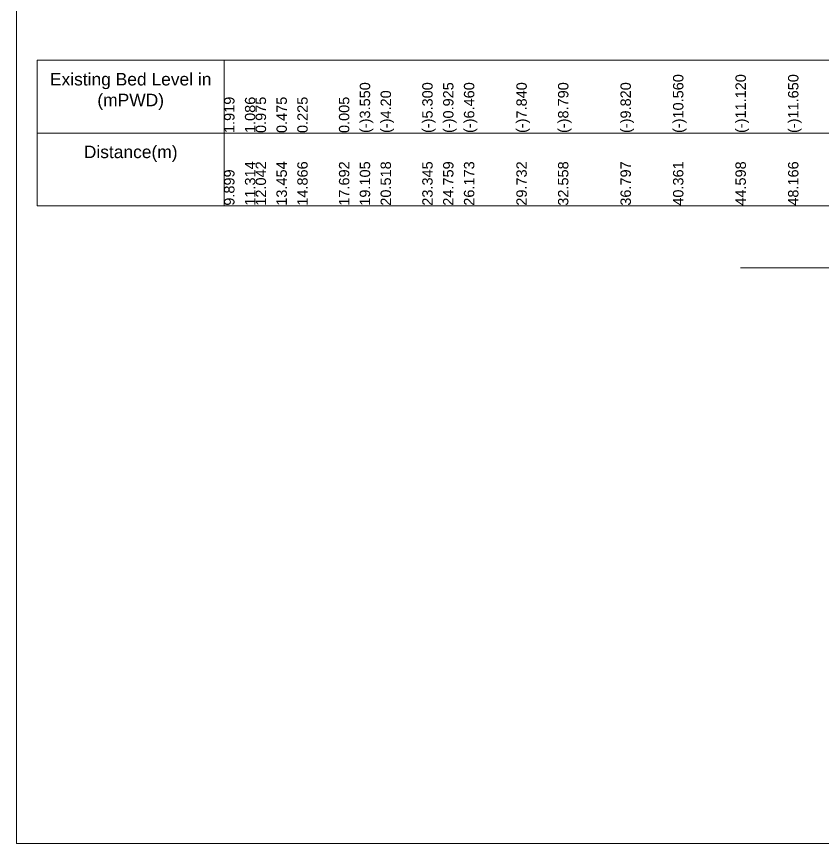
# Model space of a CAD drawing. Header units: inches. Extents: x 91231 to 269365, y -29123 to 27954.
# Drawn here: x 193051 to 196938, y -23047 to -19065 of the extents above; entities that cross this region are included whole.
import ezdxf

# ---------------------------------------------------------------- set-up
doc = ezdxf.new("R2010")
doc.units = ezdxf.units.IN
doc.header["$LTSCALE"] = 7
doc.header["$MEASUREMENT"] = 0
for name, color, linetype, lineweight in [('Cross section Data Border', 7, 'Continuous', 9), ('Cross Section Labels', 7, 'Continuous', 9), ('Long Section Labels', 7, 'Continuous', 9)]:
    doc.layers.add(name, color=color, linetype=linetype, lineweight=lineweight)
doc.styles.get("Standard").update_dxf_attribs({"font": 'arial.ttf'})

msp = doc.modelspace()

# ---------------------------------------------------------------- linework, layer by layer
at = {"layer": 'Cross section Data Border'}
msp.add_lwpolyline([(193150.8665144847, -19276.02841904681), (200491.3724551734, -19276.02841904681), (200491.3724551734, -19976.02841904681), (193150.8665144847, -19976.02841904681)], close=True, dxfattribs=at)
for points in [[(194050.8665144847, -19276.02841904681), (194050.8665144847, -19976.02841904681)], [(193150.8665144847, -19626.02841904681), (200491.3724551734, -19626.02841904681)]]:
    msp.add_lwpolyline(points, dxfattribs=at)
at = {"layer": 'Cross Section Labels'}
msp.add_lwpolyline([(193050.8665144847, -15976.02841904681), (203050.8665144847, -15976.02841904681), (203050.8665144847, -23047.02841904681), (193050.8665144847, -23047.02841904681)], close=True, dxfattribs=at)
msp.add_lwpolyline([(196538.8665144847, -20276.02841904681), (198050.8665144847, -20276.02841904681), (199562.8665144847, -20276.02841904681)], dxfattribs=at)

# ---------------------------------------------------------------- texts
at = {"layer": 'Cross section Data Border', "char_height": 60, "width": 800, "attachment_point": 5}
for s, insert in [('Existing Bed Level in (mPWD)', (193600.8665144847, -19426.02841904681)), ('Distance(m)', (193600.8665144847, -19726.02841904681))]:
    msp.add_mtext(s, dxfattribs=dict(at, insert=insert))
at = {"layer": 'Long Section Labels', "char_height": 50, "attachment_point": 1, "rotation": 90}
for s, insert in [('(-)10.560', (196213.624296012, -19626.02841904681)), ('(-)11.120', (196514.4750171642, -19626.02841904681)), ('(-)11.650', (196767.8152343623, -19626.02841904681)), ('(-)3.550', (194704.4554693779, -19626.02841904681)), ('(-)5.300', (195005.5140632352, -19626.02841904681)), ('(-)0.925', (195105.8797872312, -19626.02841904681)), ('(-)6.460', (195206.2502046043, -19626.02841904681)), ('(-)7.840', (195458.9841361046, -19626.02841904681)), ('(-)8.790', (195659.5948986315, -19626.02841904681)), ('(-)9.820', (195960.5708419876, -19626.02841904681)), ('(-)4.20', (194804.8005755218, -19626.02841904681)), ('1.919', (194050.8665144847, -19626.02841904681)), ('1.086', (194151.2756774132, -19626.02841904681)), ('0.975', (194202.9555890796, -19626.02841904681)), ('0.475', (194303.2096813275, -19626.02841904681)), ('0.225', (194403.4932550449, -19626.02841904681)), ('0.005', (194604.1206009051, -19626.02841904681)), ('11.314', (194151.2756774132, -19976.02841904681)), ('12.042', (194202.9555890796, -19976.02841904681)), ('13.454', (194303.2096813275, -19976.02841904681)), ('14.866', (194403.4932550449, -19976.02841904681)), ('17.692', (194604.1206009051, -19976.02841904681)), ('19.105', (194704.4554693779, -19976.02841904681)), ('19.105', (194704.4554693779, -19976.02841904681)), ('20.518', (194804.8005755218, -19976.02841904681)), ('23.345', (195005.5140632352, -19976.02841904681)), ('24.759', (195105.8797872312, -19976.02841904681)), ('26.173', (195206.2502046043, -19976.02841904681)), ('29.732', (195458.9841361046, -19976.02841904681)), ('32.558', (195659.5948986315, -19976.02841904681)), ('36.797', (195960.5708419876, -19976.02841904681)), ('40.361', (196213.624296012, -19976.02841904681)), ('44.598', (196514.4750171642, -19976.02841904681)), ('48.166', (196767.8152343623, -19976.02841904681)), ('9.899', (194050.8665144847, -19976.02841904681))]:
    msp.add_mtext(s, dxfattribs=dict(at, insert=insert))

doc.saveas('drawing.dxf')
